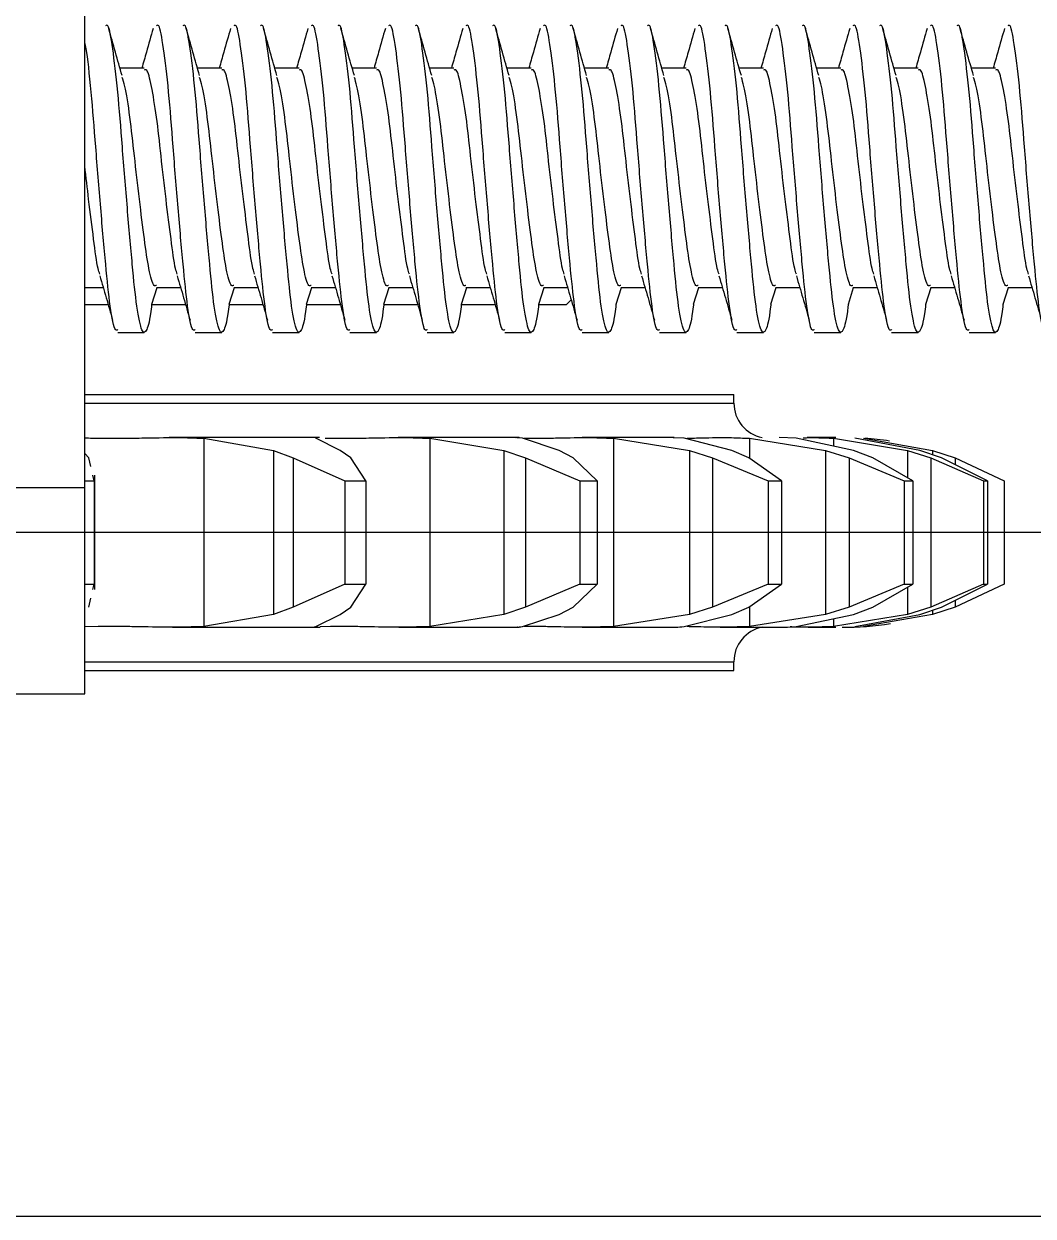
# Model space of a CAD drawing. Header units: millimetres. Extents: x -2889 to 8174, y 2447 to 8478.
# Drawn here: x 1619.598 to 1623.51, y 3396.241 to 3400.862 of the extents above; entities that cross this region are included whole.
import ezdxf

# ---------------------------------------------------------------- set-up
doc = ezdxf.new("R2010")
doc.units = ezdxf.units.MM

msp = doc.modelspace()

# ---------------------------------------------------------------- linework, layer by layer
at = {"color": 7, "linetype": 'Continuous', "lineweight": 25}
for p, q in [((1619.8341, 3399.0655), (1619.8341, 3402.6655)), ((1620.0646, 3400.6905), (1619.9704, 3400.6905)), ((1620.3646, 3400.6905), (1620.2704, 3400.6905)), ((1620.6646, 3400.6905), (1620.5704, 3400.6905)), ((1620.9646, 3400.6905), (1620.8704, 3400.6905)), ((1621.2646, 3400.6905), (1621.1704, 3400.6905)), ((1621.5646, 3400.6905), (1621.4704, 3400.6905)), ((1621.8646, 3400.6905), (1621.7704, 3400.6905)), ((1622.1646, 3400.6905), (1622.0704, 3400.6905)), ((1622.4646, 3400.6905), (1622.3704, 3400.6905)), ((1622.7646, 3400.6905), (1622.6704, 3400.6905)), ((1623.0646, 3400.6905), (1622.9704, 3400.6905)), ((1623.3646, 3400.6905), (1623.2704, 3400.6905)), ((1619.8341, 3399.8405), (1619.9052, 3399.8405)), ((1620.0936, 3399.775), (1620.1142, 3399.8405)), ((1620.1115, 3399.8405), (1620.2052, 3399.8405)), ((1620.3936, 3399.775), (1620.4142, 3399.8405)), ((1620.4115, 3399.8405), (1620.5052, 3399.8405)), ((1620.6936, 3399.775), (1620.7142, 3399.8405)), ((1620.7115, 3399.8405), (1620.8052, 3399.8405)), ((1620.9936, 3399.775), (1621.0142, 3399.8405)), ((1621.0115, 3399.8405), (1621.1052, 3399.8405)), ((1621.2936, 3399.775), (1621.3142, 3399.8405)), ((1621.3115, 3399.8405), (1621.4052, 3399.8405)), ((1621.5936, 3399.775), (1621.6142, 3399.8405)), ((1621.6115, 3399.8405), (1621.7052, 3399.8405)), ((1621.8936, 3399.775), (1621.9142, 3399.8405)), ((1621.9115, 3399.8405), (1622.0052, 3399.8405)), ((1622.1936, 3399.775), (1622.2142, 3399.8405)), ((1622.2115, 3399.8405), (1622.3052, 3399.8405)), ((1622.4936, 3399.775), (1622.5142, 3399.8405)), ((1622.5115, 3399.8405), (1622.6052, 3399.8405)), ((1622.7936, 3399.775), (1622.8142, 3399.8405)), ((1622.8115, 3399.8405), (1622.9052, 3399.8405)), ((1623.0936, 3399.775), (1623.1142, 3399.8405)), ((1623.1115, 3399.8405), (1623.2052, 3399.8405)), ((1623.3936, 3399.775), (1623.4142, 3399.8405)), ((1623.4115, 3399.8405), (1623.5052, 3399.8405)), ((1621.6999, 3399.7735), (1621.7192, 3399.7928)), ((1619.9248, 3399.7735), (1619.8341, 3399.7735)), ((1620.2248, 3399.7735), (1620.0931, 3399.7735)), ((1620.5248, 3399.7735), (1620.3931, 3399.7735)), ((1620.8248, 3399.7735), (1620.6931, 3399.7735)), ((1621.1248, 3399.7735), (1620.9931, 3399.7735)), ((1621.4248, 3399.7735), (1621.2931, 3399.7735)), ((1621.6999, 3399.7735), (1621.5931, 3399.7735)), ((1619.9615, 3399.6655), (1620.0646, 3399.6655)), ((1620.2615, 3399.6655), (1620.3646, 3399.6655)), ((1620.5615, 3399.6655), (1620.6646, 3399.6655)), ((1620.8615, 3399.6655), (1620.9646, 3399.6655)), ((1621.1615, 3399.6655), (1621.2646, 3399.6655)), ((1621.4615, 3399.6655), (1621.5646, 3399.6655)), ((1621.7615, 3399.6655), (1621.8646, 3399.6655)), ((1622.0615, 3399.6655), (1622.1646, 3399.6655)), ((1622.3615, 3399.6655), (1622.4646, 3399.6655)), ((1622.6615, 3399.6655), (1622.7646, 3399.6655)), ((1622.9615, 3399.6655), (1623.0646, 3399.6655)), ((1623.2615, 3399.6655), (1623.3646, 3399.6655)), ((1619.8341, 3399.4259), (1622.3499, 3399.4259)), ((1622.3499, 3399.392), (1622.3499, 3399.4259)), ((1619.8856, 3399.256), (1620.0016, 3399.256)), ((1620.7434, 3399.2585), (1620.1609, 3399.2585)), ((1620.2955, 3399.2558), (1620.2955, 3398.5262)), ((1620.2955, 3399.2558), (1620.5651, 3399.209)), ((1620.7297, 3399.2558), (1620.7288, 3399.2572)), ((1620.8239, 3399.209), (1620.7297, 3399.2558)), ((1620.7868, 3399.256), (1620.8859, 3399.256)), ((1621.5177, 3399.2585), (1621.0489, 3399.2585)), ((1621.1708, 3399.2558), (1621.1708, 3398.5262)), ((1621.1708, 3399.2558), (1621.4577, 3399.209)), ((1621.6722, 3399.209), (1621.5306, 3399.2558)), ((1621.5366, 3399.256), (1621.6157, 3399.256)), ((1622.1183, 3399.2585), (1621.7617, 3399.2585)), ((1621.8829, 3399.2558), (1621.8829, 3398.5262)), ((1621.8829, 3399.2558), (1622.1784, 3399.209)), ((1622.1573, 3399.2558), (1622.1141, 3399.2582)), ((1622.342, 3399.209), (1622.1573, 3399.2558)), ((1622.4102, 3399.2558), (1622.7053, 3399.209)), ((1622.5909, 3399.2558), (1622.5251, 3399.2584)), ((1622.8131, 3399.209), (1622.5909, 3399.2558)), ((1622.7445, 3399.2585), (1622.6346, 3399.2585)), ((1622.7366, 3399.2558), (1623.0224, 3399.209)), ((1623.071, 3399.209), (1622.8181, 3399.2558)), ((1622.8523, 3399.2558), (1623.12, 3399.209)), ((1619.8492, 3399.1805), (1619.8341, 3399.1969)), ((1619.8575, 3399.1463), (1619.8492, 3399.1805)), ((1620.5651, 3399.209), (1620.6416, 3399.1805)), ((1620.5651, 3399.209), (1620.5651, 3398.573)), ((1620.6416, 3399.1805), (1620.8419, 3399.0909)), ((1620.6416, 3399.1805), (1620.6416, 3398.6016)), ((1620.8649, 3399.1805), (1620.8239, 3399.209)), ((1620.9234, 3399.0909), (1620.8649, 3399.1805)), ((1621.4577, 3399.209), (1621.5416, 3399.1805)), ((1621.4577, 3399.209), (1621.4577, 3398.573)), ((1621.5416, 3399.1805), (1621.7527, 3399.0909)), ((1621.5416, 3399.1805), (1621.5416, 3398.6016)), ((1621.7266, 3399.1805), (1621.6722, 3399.209)), ((1621.8203, 3399.0909), (1621.7266, 3399.1805)), ((1622.1784, 3399.209), (1622.2672, 3399.1805)), ((1622.1784, 3399.209), (1622.1784, 3398.573)), ((1622.2672, 3399.1805), (1622.4827, 3399.0909)), ((1622.2672, 3399.1805), (1622.2672, 3398.6016)), ((1622.4083, 3399.1805), (1622.342, 3399.209)), ((1622.5343, 3399.0909), (1622.4083, 3399.1805)), ((1622.7053, 3399.209), (1622.7962, 3399.1805)), ((1622.7053, 3399.209), (1622.7053, 3398.573)), ((1622.7962, 3399.1805), (1623.0097, 3399.0909)), ((1622.7962, 3399.1805), (1622.7962, 3398.6016)), ((1622.8891, 3399.1805), (1622.8131, 3399.209)), ((1623.0436, 3399.0909), (1622.8891, 3399.1805)), ((1623.0224, 3399.209), (1623.1127, 3399.1805)), ((1623.1546, 3399.1805), (1623.071, 3399.209)), ((1623.1127, 3399.1805), (1623.3176, 3399.0909)), ((1623.1127, 3399.1805), (1623.1127, 3398.6016)), ((1623.12, 3399.209), (1623.207, 3399.1805)), ((1623.3329, 3399.0909), (1623.1546, 3399.1805)), ((1623.207, 3399.1805), (1623.397, 3399.0909)), ((1619.8341, 3399.0909), (1619.8708, 3399.0909)), ((1619.8708, 3399.0909), (1619.8656, 3399.1123)), ((1619.8708, 3399.0909), (1619.8708, 3398.6911)), ((1619.8732, 3398.6698), (1619.8732, 3399.1123)), ((1620.8419, 3399.0909), (1620.9234, 3399.0909)), ((1620.8419, 3399.0909), (1620.8419, 3398.6911)), ((1620.9234, 3399.0909), (1620.9234, 3398.6911)), ((1621.7527, 3399.0909), (1621.8203, 3399.0909)), ((1621.7527, 3399.0909), (1621.7527, 3398.6911)), ((1621.8203, 3399.0909), (1621.8203, 3398.6911)), ((1622.4827, 3399.0909), (1622.5343, 3399.0909)), ((1622.4827, 3399.0909), (1622.4827, 3398.6911)), ((1622.5343, 3399.0909), (1622.5343, 3398.6911)), ((1623.0097, 3399.0909), (1623.0436, 3399.0909)), ((1623.0097, 3399.0909), (1623.0097, 3398.6911)), ((1623.0436, 3399.0909), (1623.0436, 3398.6911)), ((1623.3176, 3399.0909), (1623.3329, 3399.0909)), ((1623.3176, 3399.0909), (1623.3176, 3398.6911)), ((1623.3329, 3399.0909), (1623.3329, 3398.6911)), ((1623.397, 3399.0909), (1623.397, 3398.6911)), ((1619.4341, 3399.0655), (1619.8341, 3399.0655)), ((1619.8341, 3398.2655), (1619.8341, 3399.0655)), ((1619.8341, 3398.6911), (1619.8708, 3398.6911)), ((1619.8656, 3398.6698), (1619.8708, 3398.6911)), ((1620.8419, 3398.6911), (1620.6416, 3398.6016)), ((1620.8419, 3398.6911), (1620.9234, 3398.6911)), ((1620.8649, 3398.6016), (1620.9234, 3398.6911)), ((1621.7527, 3398.6911), (1621.5416, 3398.6016)), ((1621.7266, 3398.6016), (1621.8203, 3398.6911)), ((1621.7527, 3398.6911), (1621.8203, 3398.6911)), ((1622.4827, 3398.6911), (1622.2672, 3398.6016)), ((1622.4083, 3398.6016), (1622.5343, 3398.6911)), ((1622.4827, 3398.6911), (1622.5343, 3398.6911)), ((1623.0097, 3398.6911), (1622.7962, 3398.6016)), ((1622.8891, 3398.6016), (1623.0436, 3398.6911)), ((1623.0097, 3398.6911), (1623.0436, 3398.6911)), ((1623.3176, 3398.6911), (1623.1127, 3398.6016)), ((1623.1546, 3398.6016), (1623.3329, 3398.6911)), ((1623.397, 3398.6911), (1623.207, 3398.6016)), ((1623.3176, 3398.6911), (1623.3329, 3398.6911)), ((1619.8492, 3398.6016), (1619.8575, 3398.6357)), ((1620.6416, 3398.6016), (1620.5651, 3398.573)), ((1620.8239, 3398.573), (1620.8649, 3398.6016)), ((1621.5416, 3398.6016), (1621.4577, 3398.573)), ((1621.6722, 3398.573), (1621.7266, 3398.6016)), ((1622.2672, 3398.6016), (1622.1784, 3398.573)), ((1622.342, 3398.573), (1622.4083, 3398.6016)), ((1622.7962, 3398.6016), (1622.7053, 3398.573)), ((1622.8131, 3398.573), (1622.8891, 3398.6016)), ((1623.1127, 3398.6016), (1623.0224, 3398.573)), ((1623.071, 3398.573), (1623.1546, 3398.6016)), ((1623.207, 3398.6016), (1623.12, 3398.573)), ((1620.5651, 3398.573), (1620.2955, 3398.5262)), ((1620.7297, 3398.5262), (1620.8239, 3398.573)), ((1621.4577, 3398.573), (1621.1708, 3398.5262)), ((1621.5306, 3398.5262), (1621.6722, 3398.573)), ((1622.1784, 3398.573), (1621.8829, 3398.5262)), ((1622.1573, 3398.5262), (1622.342, 3398.573)), ((1622.7053, 3398.573), (1622.4102, 3398.5262)), ((1622.5909, 3398.5262), (1622.8131, 3398.573)), ((1623.0224, 3398.573), (1622.7366, 3398.5262)), ((1622.8181, 3398.5262), (1623.071, 3398.573)), ((1623.12, 3398.573), (1622.8523, 3398.5262)), ((1619.8856, 3398.526), (1619.8312, 3398.5245)), ((1620.0016, 3398.526), (1619.8856, 3398.526)), ((1620.1745, 3398.5235), (1620.7469, 3398.5235)), ((1620.7868, 3398.526), (1620.7462, 3398.5245)), ((1620.8859, 3398.526), (1620.7868, 3398.526)), ((1621.0516, 3398.5235), (1621.5177, 3398.5235)), ((1621.6157, 3398.526), (1621.5366, 3398.526)), ((1621.7619, 3398.5235), (1622.1218, 3398.5235)), ((1622.2964, 3398.5235), (1622.5387, 3398.5235)), ((1622.6378, 3398.5235), (1622.7452, 3398.5235)), ((1619.8341, 3398.3561), (1622.3499, 3398.3561)), ((1622.3499, 3398.3561), (1622.3499, 3398.3901)), ((1619.4341, 3398.2655), (1619.8341, 3398.2655)), ((1606.6739, 3396.2412), (1628.6739, 3396.2412))]:
    msp.add_line(p, q, dxfattribs=at)
at = {"color": 8, "linetype": 'Continuous', "lineweight": 25}
for p, q in [((1619.8341, 3399.392), (1622.3499, 3399.392)), ((1622.4102, 3399.2558), (1622.4102, 3399.1808)), ((1622.7366, 3399.2558), (1622.7366, 3399.2251)), ((1623.0224, 3399.209), (1623.0224, 3399.1032)), ((1623.12, 3399.209), (1623.12, 3399.1923)), ((1623.207, 3399.1805), (1623.207, 3399.1542)), ((1623.0224, 3398.6788), (1623.0224, 3398.573)), ((1623.207, 3398.6278), (1623.207, 3398.6016)), ((1622.4102, 3398.6012), (1622.4102, 3398.5262)), ((1623.12, 3398.5897), (1623.12, 3398.573)), ((1622.7366, 3398.5569), (1622.7366, 3398.5262)), ((1619.8341, 3398.3901), (1622.3499, 3398.3901))]:
    msp.add_line(p, q, dxfattribs=at)
msp.add_line((1658.7677, 3398.891), (1608.8239, 3398.891))
at = {"color": 7, "linetype": 'Continuous', "lineweight": 25}
for centre, radius, start, end in [((1622.4858, 3399.392), 0.1359, 180, 258.9968), ((1622.7693, 3397.9885), 1.27, 81.6769, 86.0046), ((1622.7693, 3399.7935), 1.27, 270, 278.4911), ((1622.4858, 3398.3901), 0.1359, 101.0032, 180)]:
    msp.add_arc(centre, radius, start, end, dxfattribs=at)
for points, knots in [([(1620.0936, 3399.7779), (1620.0932, 3399.7737), (1620.0862, 3399.714), (1620.0739, 3399.6666), (1620.0558, 3399.6603), (1620.0353, 3399.754), (1620.0184, 3399.9238), (1619.9989, 3400.1457), (1619.9793, 3400.3856), (1619.9624, 3400.6089), (1619.9419, 3400.7745), (1619.9269, 3400.8627), (1619.9177, 3400.8563), (1619.9146, 3400.8541)], [0, 0, 0, 0, 0.007835, 0.111603, 0.215371, 0.321885, 0.424154, 0.529736, 0.635319, 0.737588, 0.844102, 0.947869, 1, 1, 1, 1]), ([(1619.9788, 3400.6612), (1619.9701, 3400.6914), (1619.9526, 3400.7523), (1619.9356, 3400.8135), (1619.927, 3400.8443)], [0, 0, 0, 0, 0.496763, 1, 1, 1, 1]), ([(1620.0989, 3400.8445), (1620.0902, 3400.8136), (1620.0757, 3400.7622), (1620.0609, 3400.711), (1620.055, 3400.6905)], [0, 0, 0, 0, 0.600237, 1, 1, 1, 1]), ([(1620.2615, 3399.6769), (1620.2585, 3399.6747), (1620.2494, 3399.668), (1620.2322, 3399.7566), (1620.2153, 3399.9231), (1620.1957, 3400.1459), (1620.1762, 3400.3855), (1620.1593, 3400.6089), (1620.1388, 3400.7745), (1620.1238, 3400.8627), (1620.1146, 3400.8563), (1620.1115, 3400.8541)], [0, 0, 0, 0, 0.061748, 0.189116, 0.311408, 0.437663, 0.563918, 0.68621, 0.813578, 0.937663, 1, 1, 1, 1]), ([(1620.3936, 3399.7779), (1620.3932, 3399.7737), (1620.3862, 3399.714), (1620.3739, 3399.6666), (1620.3558, 3399.6603), (1620.3353, 3399.754), (1620.3184, 3399.9238), (1620.2989, 3400.1457), (1620.2793, 3400.3856), (1620.2624, 3400.6089), (1620.2419, 3400.7745), (1620.2269, 3400.8627), (1620.2177, 3400.8563), (1620.2146, 3400.8541)], [0, 0, 0, 0, 0.007835, 0.111603, 0.215371, 0.321885, 0.424154, 0.529736, 0.635319, 0.737588, 0.844102, 0.947869, 1, 1, 1, 1]), ([(1620.2788, 3400.6612), (1620.2701, 3400.6914), (1620.2526, 3400.7523), (1620.2356, 3400.8135), (1620.227, 3400.8443)], [0, 0, 0, 0, 0.4967634, 1, 1, 1, 1]), ([(1620.3989, 3400.8445), (1620.3902, 3400.8136), (1620.3757, 3400.7622), (1620.3609, 3400.711), (1620.355, 3400.6905)], [0, 0, 0, 0, 0.6002372, 1, 1, 1, 1]), ([(1620.5615, 3399.6769), (1620.5585, 3399.6747), (1620.5494, 3399.668), (1620.5322, 3399.7566), (1620.5153, 3399.9231), (1620.4957, 3400.1459), (1620.4762, 3400.3855), (1620.4593, 3400.6089), (1620.4388, 3400.7745), (1620.4238, 3400.8627), (1620.4146, 3400.8563), (1620.4115, 3400.8541)], [0, 0, 0, 0, 0.061748, 0.189116, 0.311408, 0.437663, 0.563918, 0.68621, 0.813578, 0.937663, 1, 1, 1, 1]), ([(1620.6936, 3399.7779), (1620.6932, 3399.7737), (1620.6862, 3399.714), (1620.6739, 3399.6666), (1620.6558, 3399.6603), (1620.6353, 3399.754), (1620.6184, 3399.9238), (1620.5989, 3400.1457), (1620.5793, 3400.3856), (1620.5624, 3400.6089), (1620.5419, 3400.7745), (1620.5269, 3400.8627), (1620.5177, 3400.8563), (1620.5146, 3400.8541)], [0, 0, 0, 0, 0.007835, 0.111603, 0.215371, 0.321885, 0.424154, 0.529736, 0.635319, 0.737588, 0.844102, 0.947869, 1, 1, 1, 1]), ([(1620.5788, 3400.6612), (1620.5701, 3400.6914), (1620.5526, 3400.7523), (1620.5356, 3400.8135), (1620.527, 3400.8443)], [0, 0, 0, 0, 0.496763, 1, 1, 1, 1]), ([(1620.6989, 3400.8445), (1620.6902, 3400.8136), (1620.6757, 3400.7622), (1620.6609, 3400.711), (1620.655, 3400.6905)], [0, 0, 0, 0, 0.600237, 1, 1, 1, 1]), ([(1620.8615, 3399.6769), (1620.8585, 3399.6747), (1620.8494, 3399.668), (1620.8322, 3399.7566), (1620.8153, 3399.9231), (1620.7957, 3400.1459), (1620.7762, 3400.3855), (1620.7593, 3400.6089), (1620.7388, 3400.7745), (1620.7238, 3400.8627), (1620.7146, 3400.8563), (1620.7115, 3400.8541)], [0, 0, 0, 0, 0.061748, 0.189116, 0.311408, 0.437663, 0.563918, 0.68621, 0.813578, 0.937663, 1, 1, 1, 1]), ([(1620.9936, 3399.7779), (1620.9932, 3399.7737), (1620.9862, 3399.714), (1620.9739, 3399.6666), (1620.9558, 3399.6603), (1620.9353, 3399.754), (1620.9184, 3399.9238), (1620.8989, 3400.1457), (1620.8793, 3400.3856), (1620.8624, 3400.6089), (1620.8419, 3400.7745), (1620.8269, 3400.8627), (1620.8177, 3400.8563), (1620.8146, 3400.8541)], [0, 0, 0, 0, 0.007835, 0.111603, 0.215371, 0.321885, 0.424154, 0.529736, 0.635319, 0.737588, 0.844102, 0.947869, 1, 1, 1, 1]), ([(1620.8788, 3400.6612), (1620.8701, 3400.6914), (1620.8526, 3400.7523), (1620.8356, 3400.8135), (1620.827, 3400.8443)], [0, 0, 0, 0, 0.496763, 1, 1, 1, 1]), ([(1620.9989, 3400.8445), (1620.9902, 3400.8136), (1620.9757, 3400.7622), (1620.9609, 3400.711), (1620.955, 3400.6905)], [0, 0, 0, 0, 0.600237, 1, 1, 1, 1]), ([(1621.1615, 3399.6769), (1621.1585, 3399.6747), (1621.1494, 3399.668), (1621.1322, 3399.7566), (1621.1153, 3399.9231), (1621.0957, 3400.1459), (1621.0762, 3400.3855), (1621.0593, 3400.6089), (1621.0388, 3400.7745), (1621.0238, 3400.8627), (1621.0146, 3400.8563), (1621.0115, 3400.8541)], [0, 0, 0, 0, 0.061748, 0.189116, 0.311408, 0.437663, 0.563918, 0.68621, 0.813578, 0.937663, 1, 1, 1, 1]), ([(1621.2936, 3399.7779), (1621.2932, 3399.7737), (1621.2862, 3399.714), (1621.2739, 3399.6666), (1621.2558, 3399.6603), (1621.2353, 3399.754), (1621.2184, 3399.9238), (1621.1989, 3400.1457), (1621.1793, 3400.3856), (1621.1624, 3400.6089), (1621.1419, 3400.7745), (1621.1269, 3400.8627), (1621.1177, 3400.8563), (1621.1146, 3400.8541)], [0, 0, 0, 0, 0.007835, 0.111603, 0.215371, 0.321885, 0.424154, 0.529736, 0.635319, 0.737588, 0.844102, 0.947869, 1, 1, 1, 1]), ([(1621.1788, 3400.6612), (1621.1701, 3400.6914), (1621.1526, 3400.7523), (1621.1356, 3400.8135), (1621.127, 3400.8443)], [0, 0, 0, 0, 0.496763, 1, 1, 1, 1]), ([(1621.2989, 3400.8445), (1621.2902, 3400.8136), (1621.2757, 3400.7622), (1621.2609, 3400.711), (1621.255, 3400.6905)], [0, 0, 0, 0, 0.6002372, 1, 1, 1, 1]), ([(1621.4615, 3399.6769), (1621.4585, 3399.6747), (1621.4494, 3399.668), (1621.4322, 3399.7566), (1621.4153, 3399.9231), (1621.3957, 3400.1459), (1621.3762, 3400.3855), (1621.3593, 3400.6089), (1621.3388, 3400.7745), (1621.3238, 3400.8627), (1621.3146, 3400.8563), (1621.3115, 3400.8541)], [0, 0, 0, 0, 0.061748, 0.189116, 0.311408, 0.437663, 0.563918, 0.68621, 0.813578, 0.937663, 1, 1, 1, 1]), ([(1621.5936, 3399.7779), (1621.5932, 3399.7737), (1621.5862, 3399.714), (1621.5739, 3399.6666), (1621.5558, 3399.6603), (1621.5353, 3399.754), (1621.5184, 3399.9238), (1621.4989, 3400.1457), (1621.4793, 3400.3856), (1621.4624, 3400.6089), (1621.4419, 3400.7745), (1621.4269, 3400.8627), (1621.4177, 3400.8563), (1621.4146, 3400.8541)], [0, 0, 0, 0, 0.007835, 0.111603, 0.215371, 0.321885, 0.424154, 0.529736, 0.635319, 0.737588, 0.844102, 0.947869, 1, 1, 1, 1]), ([(1621.4788, 3400.6612), (1621.4701, 3400.6914), (1621.4526, 3400.7523), (1621.4356, 3400.8135), (1621.427, 3400.8443)], [0, 0, 0, 0, 0.496763, 1, 1, 1, 1]), ([(1621.5989, 3400.8445), (1621.5902, 3400.8136), (1621.5757, 3400.7622), (1621.5609, 3400.711), (1621.555, 3400.6905)], [0, 0, 0, 0, 0.6002372, 1, 1, 1, 1]), ([(1621.7615, 3399.6769), (1621.7585, 3399.6747), (1621.7494, 3399.668), (1621.7322, 3399.7566), (1621.7153, 3399.9231), (1621.6957, 3400.1459), (1621.6762, 3400.3855), (1621.6593, 3400.6089), (1621.6388, 3400.7745), (1621.6238, 3400.8627), (1621.6146, 3400.8563), (1621.6115, 3400.8541)], [0, 0, 0, 0, 0.061748, 0.189116, 0.311408, 0.437663, 0.563918, 0.68621, 0.813578, 0.937663, 1, 1, 1, 1]), ([(1621.8936, 3399.7779), (1621.8932, 3399.7737), (1621.8862, 3399.714), (1621.8739, 3399.6666), (1621.8558, 3399.6603), (1621.8353, 3399.754), (1621.8184, 3399.9238), (1621.7989, 3400.1457), (1621.7793, 3400.3856), (1621.7624, 3400.6089), (1621.7419, 3400.7745), (1621.7269, 3400.8627), (1621.7177, 3400.8563), (1621.7146, 3400.8541)], [0, 0, 0, 0, 0.007835, 0.111603, 0.215371, 0.321885, 0.424154, 0.529736, 0.635319, 0.737588, 0.844102, 0.947869, 1, 1, 1, 1]), ([(1621.7788, 3400.6612), (1621.7701, 3400.6914), (1621.7526, 3400.7523), (1621.7356, 3400.8135), (1621.727, 3400.8443)], [0, 0, 0, 0, 0.4967634, 1, 1, 1, 1]), ([(1621.8989, 3400.8445), (1621.8902, 3400.8136), (1621.8757, 3400.7622), (1621.8609, 3400.711), (1621.855, 3400.6905)], [0, 0, 0, 0, 0.600237, 1, 1, 1, 1]), ([(1622.0615, 3399.6769), (1622.0585, 3399.6747), (1622.0494, 3399.668), (1622.0322, 3399.7566), (1622.0153, 3399.9231), (1621.9957, 3400.1459), (1621.9762, 3400.3855), (1621.9593, 3400.6089), (1621.9388, 3400.7745), (1621.9238, 3400.8627), (1621.9146, 3400.8563), (1621.9115, 3400.8541)], [0, 0, 0, 0, 0.061748, 0.189116, 0.311408, 0.437663, 0.563918, 0.68621, 0.813578, 0.937663, 1, 1, 1, 1]), ([(1622.1936, 3399.7779), (1622.1932, 3399.7737), (1622.1862, 3399.714), (1622.1739, 3399.6666), (1622.1558, 3399.6603), (1622.1353, 3399.754), (1622.1184, 3399.9238), (1622.0989, 3400.1457), (1622.0793, 3400.3856), (1622.0624, 3400.6089), (1622.0419, 3400.7745), (1622.0269, 3400.8627), (1622.0177, 3400.8563), (1622.0146, 3400.8541)], [0, 0, 0, 0, 0.007835, 0.111603, 0.215371, 0.321885, 0.424154, 0.529736, 0.635319, 0.737588, 0.844102, 0.947869, 1, 1, 1, 1]), ([(1622.0788, 3400.6612), (1622.0701, 3400.6914), (1622.0526, 3400.7523), (1622.0356, 3400.8135), (1622.027, 3400.8443)], [0, 0, 0, 0, 0.496763, 1, 1, 1, 1]), ([(1622.1989, 3400.8445), (1622.1902, 3400.8136), (1622.1757, 3400.7622), (1622.1609, 3400.711), (1622.155, 3400.6905)], [0, 0, 0, 0, 0.600237, 1, 1, 1, 1]), ([(1622.3615, 3399.6769), (1622.3585, 3399.6747), (1622.3494, 3399.668), (1622.3322, 3399.7566), (1622.3153, 3399.9231), (1622.2957, 3400.1459), (1622.2762, 3400.3855), (1622.2593, 3400.6089), (1622.2388, 3400.7745), (1622.2238, 3400.8627), (1622.2146, 3400.8563), (1622.2115, 3400.8541)], [0, 0, 0, 0, 0.061748, 0.189116, 0.311408, 0.437663, 0.563918, 0.68621, 0.813578, 0.937663, 1, 1, 1, 1]), ([(1622.4936, 3399.7779), (1622.4932, 3399.7737), (1622.4862, 3399.714), (1622.4739, 3399.6666), (1622.4558, 3399.6603), (1622.4353, 3399.754), (1622.4184, 3399.9238), (1622.3989, 3400.1457), (1622.3793, 3400.3856), (1622.3624, 3400.6089), (1622.3419, 3400.7745), (1622.3269, 3400.8627), (1622.3177, 3400.8563), (1622.3146, 3400.8541)], [0, 0, 0, 0, 0.007835, 0.111603, 0.215371, 0.321885, 0.424154, 0.529736, 0.635319, 0.737588, 0.844102, 0.947869, 1, 1, 1, 1]), ([(1622.3788, 3400.6612), (1622.3701, 3400.6914), (1622.3526, 3400.7523), (1622.3356, 3400.8135), (1622.327, 3400.8443)], [0, 0, 0, 0, 0.496763, 1, 1, 1, 1]), ([(1622.4989, 3400.8445), (1622.4902, 3400.8136), (1622.4757, 3400.7622), (1622.4609, 3400.711), (1622.455, 3400.6905)], [0, 0, 0, 0, 0.600237, 1, 1, 1, 1]), ([(1622.6615, 3399.6769), (1622.6585, 3399.6747), (1622.6494, 3399.668), (1622.6322, 3399.7566), (1622.6153, 3399.9231), (1622.5957, 3400.1459), (1622.5762, 3400.3855), (1622.5593, 3400.6089), (1622.5388, 3400.7745), (1622.5238, 3400.8627), (1622.5146, 3400.8563), (1622.5115, 3400.8541)], [0, 0, 0, 0, 0.061748, 0.189116, 0.311408, 0.437663, 0.563918, 0.68621, 0.813578, 0.937663, 1, 1, 1, 1]), ([(1622.7936, 3399.7779), (1622.7932, 3399.7737), (1622.7862, 3399.714), (1622.7739, 3399.6666), (1622.7558, 3399.6603), (1622.7353, 3399.754), (1622.7184, 3399.9238), (1622.6989, 3400.1457), (1622.6793, 3400.3856), (1622.6624, 3400.6089), (1622.6419, 3400.7745), (1622.6269, 3400.8627), (1622.6177, 3400.8563), (1622.6146, 3400.8541)], [0, 0, 0, 0, 0.007835, 0.111603, 0.215371, 0.321885, 0.424154, 0.529736, 0.635319, 0.737588, 0.844102, 0.947869, 1, 1, 1, 1]), ([(1622.6788, 3400.6612), (1622.6701, 3400.6914), (1622.6526, 3400.7523), (1622.6356, 3400.8135), (1622.627, 3400.8443)], [0, 0, 0, 0, 0.4967634, 1, 1, 1, 1]), ([(1622.7989, 3400.8445), (1622.7902, 3400.8136), (1622.7757, 3400.7622), (1622.7609, 3400.711), (1622.755, 3400.6905)], [0, 0, 0, 0, 0.600237, 1, 1, 1, 1]), ([(1622.9615, 3399.6769), (1622.9585, 3399.6747), (1622.9494, 3399.668), (1622.9322, 3399.7566), (1622.9153, 3399.9231), (1622.8957, 3400.1459), (1622.8762, 3400.3855), (1622.8593, 3400.6089), (1622.8388, 3400.7745), (1622.8238, 3400.8627), (1622.8146, 3400.8563), (1622.8115, 3400.8541)], [0, 0, 0, 0, 0.061748, 0.189116, 0.311408, 0.437663, 0.563918, 0.68621, 0.813578, 0.937663, 1, 1, 1, 1]), ([(1623.0936, 3399.7779), (1623.0932, 3399.7737), (1623.0862, 3399.714), (1623.0739, 3399.6666), (1623.0558, 3399.6603), (1623.0353, 3399.754), (1623.0184, 3399.9238), (1622.9989, 3400.1457), (1622.9793, 3400.3856), (1622.9624, 3400.6089), (1622.9419, 3400.7745), (1622.9269, 3400.8627), (1622.9177, 3400.8563), (1622.9146, 3400.8541)], [0, 0, 0, 0, 0.007835, 0.111603, 0.215371, 0.321885, 0.424154, 0.529736, 0.635319, 0.737588, 0.844102, 0.947869, 1, 1, 1, 1]), ([(1622.9788, 3400.6612), (1622.9701, 3400.6914), (1622.9526, 3400.7523), (1622.9356, 3400.8135), (1622.927, 3400.8443)], [0, 0, 0, 0, 0.496763, 1, 1, 1, 1]), ([(1623.0989, 3400.8445), (1623.0902, 3400.8136), (1623.0757, 3400.7622), (1623.0609, 3400.711), (1623.055, 3400.6905)], [0, 0, 0, 0, 0.600237, 1, 1, 1, 1]), ([(1623.2615, 3399.6769), (1623.2585, 3399.6747), (1623.2494, 3399.668), (1623.2322, 3399.7566), (1623.2153, 3399.9231), (1623.1957, 3400.1459), (1623.1762, 3400.3855), (1623.1593, 3400.6089), (1623.1388, 3400.7745), (1623.1238, 3400.8627), (1623.1146, 3400.8563), (1623.1115, 3400.8541)], [0, 0, 0, 0, 0.061748, 0.189116, 0.311408, 0.437663, 0.563918, 0.68621, 0.813578, 0.937663, 1, 1, 1, 1]), ([(1623.3936, 3399.7779), (1623.3932, 3399.7737), (1623.3862, 3399.714), (1623.3739, 3399.6666), (1623.3558, 3399.6603), (1623.3353, 3399.754), (1623.3184, 3399.9238), (1623.2989, 3400.1457), (1623.2793, 3400.3856), (1623.2624, 3400.6089), (1623.2419, 3400.7745), (1623.2269, 3400.8627), (1623.2177, 3400.8563), (1623.2146, 3400.8541)], [0, 0, 0, 0, 0.007835, 0.111603, 0.215371, 0.321885, 0.424154, 0.529736, 0.635319, 0.737588, 0.844102, 0.947869, 1, 1, 1, 1]), ([(1623.2788, 3400.6612), (1623.2701, 3400.6914), (1623.2526, 3400.7523), (1623.2356, 3400.8135), (1623.227, 3400.8443)], [0, 0, 0, 0, 0.496763, 1, 1, 1, 1]), ([(1623.3989, 3400.8445), (1623.3902, 3400.8136), (1623.3757, 3400.7622), (1623.3609, 3400.711), (1623.355, 3400.6905)], [0, 0, 0, 0, 0.6002372, 1, 1, 1, 1]), ([(1623.5615, 3399.6769), (1623.5585, 3399.6747), (1623.5494, 3399.668), (1623.5322, 3399.7566), (1623.5153, 3399.9231), (1623.4957, 3400.1459), (1623.4762, 3400.3855), (1623.4593, 3400.6089), (1623.4388, 3400.7745), (1623.4238, 3400.8627), (1623.4146, 3400.8563), (1623.4115, 3400.8541)], [0, 0, 0, 0, 0.061748, 0.189116, 0.311408, 0.437663, 0.563918, 0.68621, 0.813578, 0.937663, 1, 1, 1, 1]), ([(1619.9615, 3399.6769), (1619.9585, 3399.6747), (1619.9494, 3399.668), (1619.9322, 3399.7565), (1619.9153, 3399.9232), (1619.8957, 3400.1456), (1619.8762, 3400.3868), (1619.8593, 3400.6042), (1619.8436, 3400.7471), (1619.8357, 3400.7822), (1619.8341, 3400.7895)], [0, 0, 0, 0, 0.072882, 0.223217, 0.367561, 0.516582, 0.665602, 0.809946, 0.960281, 1, 1, 1, 1]), ([(1620.1923, 3399.8918), (1620.19, 3399.8983), (1620.1814, 3399.9233), (1620.1685, 3400.0262), (1620.1488, 3400.1799), (1620.1293, 3400.3507), (1620.1124, 3400.5087), (1620.0919, 3400.626), (1620.0769, 3400.6885), (1620.0677, 3400.684), (1620.0646, 3400.6824)], [0, 0, 0, 0, 0.0495, 0.192812, 0.340828, 0.488844, 0.632157, 0.781495, 0.926935, 1, 1, 1, 1]), ([(1620.4923, 3399.8918), (1620.49, 3399.8983), (1620.4814, 3399.9233), (1620.4685, 3400.0262), (1620.4488, 3400.1799), (1620.4293, 3400.3507), (1620.4124, 3400.5087), (1620.3919, 3400.626), (1620.3769, 3400.6885), (1620.3677, 3400.684), (1620.3646, 3400.6824)], [0, 0, 0, 0, 0.0495, 0.192812, 0.340828, 0.488844, 0.632157, 0.781495, 0.926935, 1, 1, 1, 1]), ([(1620.7923, 3399.8918), (1620.79, 3399.8983), (1620.7814, 3399.9233), (1620.7685, 3400.0262), (1620.7488, 3400.1799), (1620.7293, 3400.3507), (1620.7124, 3400.5087), (1620.6919, 3400.626), (1620.6769, 3400.6885), (1620.6677, 3400.684), (1620.6646, 3400.6824)], [0, 0, 0, 0, 0.0495, 0.192812, 0.340828, 0.488844, 0.632157, 0.781495, 0.926935, 1, 1, 1, 1]), ([(1621.0923, 3399.8918), (1621.09, 3399.8983), (1621.0814, 3399.9233), (1621.0685, 3400.0262), (1621.0488, 3400.1799), (1621.0293, 3400.3507), (1621.0124, 3400.5087), (1620.9919, 3400.626), (1620.9769, 3400.6885), (1620.9677, 3400.684), (1620.9646, 3400.6824)], [0, 0, 0, 0, 0.0495, 0.192812, 0.340828, 0.488844, 0.632157, 0.781495, 0.926935, 1, 1, 1, 1]), ([(1621.3923, 3399.8918), (1621.39, 3399.8983), (1621.3814, 3399.9233), (1621.3685, 3400.0262), (1621.3488, 3400.1799), (1621.3293, 3400.3507), (1621.3124, 3400.5087), (1621.2919, 3400.626), (1621.2769, 3400.6885), (1621.2677, 3400.684), (1621.2646, 3400.6824)], [0, 0, 0, 0, 0.0495, 0.192812, 0.340828, 0.488844, 0.632157, 0.781495, 0.926935, 1, 1, 1, 1]), ([(1621.6923, 3399.8918), (1621.69, 3399.8983), (1621.6814, 3399.9233), (1621.6685, 3400.0262), (1621.6488, 3400.1799), (1621.6293, 3400.3507), (1621.6124, 3400.5087), (1621.5919, 3400.626), (1621.5769, 3400.6885), (1621.5677, 3400.684), (1621.5646, 3400.6824)], [0, 0, 0, 0, 0.0495, 0.192812, 0.340828, 0.488844, 0.632157, 0.781495, 0.926935, 1, 1, 1, 1]), ([(1621.9923, 3399.8918), (1621.99, 3399.8983), (1621.9814, 3399.9233), (1621.9685, 3400.0262), (1621.9488, 3400.1799), (1621.9293, 3400.3507), (1621.9124, 3400.5087), (1621.8919, 3400.626), (1621.8769, 3400.6885), (1621.8677, 3400.684), (1621.8646, 3400.6824)], [0, 0, 0, 0, 0.0495, 0.192812, 0.340828, 0.488844, 0.632157, 0.781495, 0.926935, 1, 1, 1, 1]), ([(1622.2923, 3399.8918), (1622.29, 3399.8983), (1622.2814, 3399.9233), (1622.2685, 3400.0262), (1622.2488, 3400.1799), (1622.2293, 3400.3507), (1622.2124, 3400.5087), (1622.1919, 3400.626), (1622.1769, 3400.6885), (1622.1677, 3400.684), (1622.1646, 3400.6824)], [0, 0, 0, 0, 0.0495, 0.192812, 0.340828, 0.488844, 0.632157, 0.781495, 0.926935, 1, 1, 1, 1]), ([(1622.5923, 3399.8918), (1622.59, 3399.8983), (1622.5814, 3399.9233), (1622.5685, 3400.0262), (1622.5488, 3400.1799), (1622.5293, 3400.3507), (1622.5124, 3400.5087), (1622.4919, 3400.626), (1622.4769, 3400.6885), (1622.4677, 3400.684), (1622.4646, 3400.6824)], [0, 0, 0, 0, 0.0495, 0.192812, 0.340828, 0.488844, 0.632157, 0.781495, 0.926935, 1, 1, 1, 1]), ([(1622.8923, 3399.8918), (1622.89, 3399.8983), (1622.8814, 3399.9233), (1622.8685, 3400.0262), (1622.8488, 3400.1799), (1622.8293, 3400.3507), (1622.8124, 3400.5087), (1622.7919, 3400.626), (1622.7769, 3400.6885), (1622.7677, 3400.684), (1622.7646, 3400.6824)], [0, 0, 0, 0, 0.0495, 0.192812, 0.340828, 0.488844, 0.632157, 0.781495, 0.926935, 1, 1, 1, 1]), ([(1623.1923, 3399.8918), (1623.19, 3399.8983), (1623.1814, 3399.9233), (1623.1685, 3400.0262), (1623.1488, 3400.1799), (1623.1293, 3400.3507), (1623.1124, 3400.5087), (1623.0919, 3400.626), (1623.0769, 3400.6885), (1623.0677, 3400.684), (1623.0646, 3400.6824)], [0, 0, 0, 0, 0.0494996, 0.1928124, 0.3408281, 0.4888438, 0.6321566, 0.7814951, 0.9269347, 1, 1, 1, 1]), ([(1623.4923, 3399.8918), (1623.49, 3399.8983), (1623.4814, 3399.9233), (1623.4685, 3400.0262), (1623.4488, 3400.1799), (1623.4293, 3400.3507), (1623.4124, 3400.5087), (1623.3919, 3400.626), (1623.3769, 3400.6885), (1623.3677, 3400.684), (1623.3646, 3400.6824)], [0, 0, 0, 0, 0.0495, 0.192812, 0.340828, 0.488844, 0.632157, 0.781495, 0.926935, 1, 1, 1, 1]), ([(1620.1115, 3399.8485), (1620.1085, 3399.847), (1620.0994, 3399.8423), (1620.0822, 3399.905), (1620.0653, 3400.023), (1620.0457, 3400.1806), (1620.0262, 3400.3511), (1620.0093, 3400.5065), (1619.9917, 3400.616), (1619.9822, 3400.6446), (1619.9789, 3400.6546)], [0, 0, 0, 0, 0.069943, 0.214266, 0.352765, 0.495809, 0.638854, 0.777353, 0.921675, 1, 1, 1, 1]), ([(1620.4115, 3399.8485), (1620.4085, 3399.847), (1620.3994, 3399.8423), (1620.3822, 3399.905), (1620.3653, 3400.023), (1620.3457, 3400.1806), (1620.3262, 3400.3511), (1620.3093, 3400.5065), (1620.2917, 3400.616), (1620.2822, 3400.6446), (1620.2789, 3400.6546)], [0, 0, 0, 0, 0.069943, 0.214266, 0.352765, 0.495809, 0.638854, 0.777353, 0.921675, 1, 1, 1, 1]), ([(1620.7115, 3399.8485), (1620.7085, 3399.847), (1620.6994, 3399.8423), (1620.6822, 3399.905), (1620.6653, 3400.023), (1620.6457, 3400.1806), (1620.6262, 3400.3511), (1620.6093, 3400.5065), (1620.5917, 3400.616), (1620.5822, 3400.6446), (1620.5789, 3400.6546)], [0, 0, 0, 0, 0.069943, 0.214266, 0.352765, 0.495809, 0.638854, 0.777353, 0.921675, 1, 1, 1, 1]), ([(1621.0115, 3399.8485), (1621.0085, 3399.847), (1620.9994, 3399.8423), (1620.9822, 3399.905), (1620.9653, 3400.023), (1620.9457, 3400.1806), (1620.9262, 3400.3511), (1620.9093, 3400.5065), (1620.8917, 3400.616), (1620.8822, 3400.6446), (1620.8789, 3400.6546)], [0, 0, 0, 0, 0.069943, 0.214266, 0.352765, 0.495809, 0.638854, 0.777353, 0.921675, 1, 1, 1, 1]), ([(1621.3115, 3399.8485), (1621.3085, 3399.847), (1621.2994, 3399.8423), (1621.2822, 3399.905), (1621.2653, 3400.023), (1621.2457, 3400.1806), (1621.2262, 3400.3511), (1621.2093, 3400.5065), (1621.1917, 3400.616), (1621.1822, 3400.6446), (1621.1789, 3400.6546)], [0, 0, 0, 0, 0.069943, 0.214266, 0.352765, 0.495809, 0.638854, 0.777353, 0.921675, 1, 1, 1, 1]), ([(1621.6115, 3399.8485), (1621.6085, 3399.847), (1621.5994, 3399.8423), (1621.5822, 3399.905), (1621.5653, 3400.023), (1621.5457, 3400.1806), (1621.5262, 3400.3511), (1621.5093, 3400.5065), (1621.4917, 3400.616), (1621.4822, 3400.6446), (1621.4789, 3400.6546)], [0, 0, 0, 0, 0.0699433, 0.2142659, 0.3527652, 0.4958094, 0.6388536, 0.7773528, 0.9216754, 1, 1, 1, 1]), ([(1621.9115, 3399.8485), (1621.9085, 3399.847), (1621.8994, 3399.8423), (1621.8822, 3399.905), (1621.8653, 3400.023), (1621.8457, 3400.1806), (1621.8262, 3400.3511), (1621.8093, 3400.5065), (1621.7917, 3400.616), (1621.7822, 3400.6446), (1621.7789, 3400.6546)], [0, 0, 0, 0, 0.069943, 0.214266, 0.352765, 0.495809, 0.638854, 0.777353, 0.921675, 1, 1, 1, 1]), ([(1622.2115, 3399.8485), (1622.2085, 3399.847), (1622.1994, 3399.8423), (1622.1822, 3399.905), (1622.1653, 3400.023), (1622.1457, 3400.1806), (1622.1262, 3400.3511), (1622.1093, 3400.5065), (1622.0917, 3400.616), (1622.0822, 3400.6446), (1622.0789, 3400.6546)], [0, 0, 0, 0, 0.0699433, 0.2142659, 0.3527652, 0.4958094, 0.6388536, 0.7773528, 0.9216754, 1, 1, 1, 1]), ([(1622.5115, 3399.8485), (1622.5085, 3399.847), (1622.4994, 3399.8423), (1622.4822, 3399.905), (1622.4653, 3400.023), (1622.4457, 3400.1806), (1622.4262, 3400.3511), (1622.4093, 3400.5065), (1622.3917, 3400.616), (1622.3822, 3400.6446), (1622.3789, 3400.6546)], [0, 0, 0, 0, 0.069943, 0.214266, 0.352765, 0.495809, 0.638854, 0.777353, 0.921675, 1, 1, 1, 1]), ([(1622.8115, 3399.8485), (1622.8085, 3399.847), (1622.7994, 3399.8423), (1622.7822, 3399.905), (1622.7653, 3400.023), (1622.7457, 3400.1806), (1622.7262, 3400.3511), (1622.7093, 3400.5065), (1622.6917, 3400.616), (1622.6822, 3400.6446), (1622.6789, 3400.6546)], [0, 0, 0, 0, 0.069943, 0.214266, 0.352765, 0.495809, 0.638854, 0.777353, 0.921675, 1, 1, 1, 1]), ([(1623.1115, 3399.8485), (1623.1085, 3399.847), (1623.0994, 3399.8423), (1623.0822, 3399.905), (1623.0653, 3400.023), (1623.0457, 3400.1806), (1623.0262, 3400.3511), (1623.0093, 3400.5065), (1622.9917, 3400.616), (1622.9822, 3400.6446), (1622.9789, 3400.6546)], [0, 0, 0, 0, 0.069943, 0.214266, 0.352765, 0.495809, 0.638854, 0.777353, 0.921675, 1, 1, 1, 1]), ([(1623.4115, 3399.8485), (1623.4085, 3399.847), (1623.3994, 3399.8423), (1623.3822, 3399.905), (1623.3653, 3400.023), (1623.3457, 3400.1806), (1623.3262, 3400.3511), (1623.3093, 3400.5065), (1623.2917, 3400.616), (1623.2822, 3400.6446), (1623.2789, 3400.6546)], [0, 0, 0, 0, 0.069943, 0.214266, 0.352765, 0.495809, 0.638854, 0.777353, 0.921675, 1, 1, 1, 1]), ([(1619.8923, 3399.8918), (1619.89, 3399.8983), (1619.8814, 3399.9233), (1619.8685, 3400.0261), (1619.8503, 3400.1679), (1619.839, 3400.2675), (1619.8341, 3400.3107)], [0, 0, 0, 0, 0.109067, 0.42484, 0.750976, 1, 1, 1, 1]), ([(1619.8921, 3399.8852), (1619.9004, 3399.857), (1619.9171, 3399.8005), (1619.9337, 3399.7426), (1619.942, 3399.7136)], [0, 0, 0, 0, 0.498811, 1, 1, 1, 1]), ([(1620.1921, 3399.8852), (1620.2004, 3399.857), (1620.2171, 3399.8005), (1620.2337, 3399.7426), (1620.242, 3399.7136)], [0, 0, 0, 0, 0.498811, 1, 1, 1, 1]), ([(1620.4921, 3399.8852), (1620.5004, 3399.857), (1620.5171, 3399.8005), (1620.5337, 3399.7426), (1620.542, 3399.7136)], [0, 0, 0, 0, 0.4988111, 1, 1, 1, 1]), ([(1620.7921, 3399.8852), (1620.8004, 3399.857), (1620.8171, 3399.8005), (1620.8337, 3399.7426), (1620.842, 3399.7136)], [0, 0, 0, 0, 0.4988111, 1, 1, 1, 1]), ([(1621.0921, 3399.8852), (1621.1004, 3399.857), (1621.1171, 3399.8005), (1621.1337, 3399.7426), (1621.142, 3399.7136)], [0, 0, 0, 0, 0.4988111, 1, 1, 1, 1]), ([(1621.3921, 3399.8852), (1621.4004, 3399.857), (1621.4171, 3399.8005), (1621.4337, 3399.7426), (1621.442, 3399.7136)], [0, 0, 0, 0, 0.498811, 1, 1, 1, 1]), ([(1621.6921, 3399.8852), (1621.7004, 3399.857), (1621.7171, 3399.8005), (1621.7337, 3399.7426), (1621.742, 3399.7136)], [0, 0, 0, 0, 0.498811, 1, 1, 1, 1]), ([(1621.9921, 3399.8852), (1622.0004, 3399.857), (1622.0171, 3399.8005), (1622.0337, 3399.7426), (1622.042, 3399.7136)], [0, 0, 0, 0, 0.498811, 1, 1, 1, 1]), ([(1622.2921, 3399.8852), (1622.3004, 3399.857), (1622.3171, 3399.8005), (1622.3337, 3399.7426), (1622.342, 3399.7136)], [0, 0, 0, 0, 0.498811, 1, 1, 1, 1]), ([(1622.5921, 3399.8852), (1622.6004, 3399.857), (1622.6171, 3399.8005), (1622.6337, 3399.7426), (1622.642, 3399.7136)], [0, 0, 0, 0, 0.498811, 1, 1, 1, 1]), ([(1622.8921, 3399.8852), (1622.9004, 3399.857), (1622.9171, 3399.8005), (1622.9337, 3399.7426), (1622.942, 3399.7136)], [0, 0, 0, 0, 0.498811, 1, 1, 1, 1]), ([(1623.1921, 3399.8852), (1623.2004, 3399.857), (1623.2171, 3399.8005), (1623.2337, 3399.7426), (1623.242, 3399.7136)], [0, 0, 0, 0, 0.498811, 1, 1, 1, 1]), ([(1623.4921, 3399.8852), (1623.5004, 3399.857), (1623.5171, 3399.8005), (1623.5337, 3399.7426), (1623.542, 3399.7136)], [0, 0, 0, 0, 0.498811, 1, 1, 1, 1]), ([(1619.8341, 3399.2574), (1619.843, 3399.2571), (1619.8564, 3399.2566), (1619.8781, 3399.2562), (1619.8856, 3399.256)], [0, 0, 0, 0, 0.658458, 1, 1, 1, 1]), ([(1620.0016, 3399.256), (1620.0301, 3399.2565), (1620.1003, 3399.2577), (1620.2038, 3399.2596), (1620.2716, 3399.2568), (1620.2955, 3399.2558)], [0, 0, 0, 0, 0.306858, 0.75587, 1, 1, 1, 1]), ([(1620.7659, 3399.2567), (1620.7672, 3399.2566), (1620.7717, 3399.2564), (1620.7806, 3399.2562), (1620.7868, 3399.256)], [0, 0, 0, 0, 0.294106, 1, 1, 1, 1]), ([(1620.8859, 3399.256), (1620.9119, 3399.2565), (1620.976, 3399.2577), (1621.0768, 3399.2596), (1621.1463, 3399.2568), (1621.1708, 3399.2558)], [0, 0, 0, 0, 0.306858, 0.755871, 1, 1, 1, 1]), ([(1621.5306, 3399.2558), (1621.515, 3399.2574), (1621.4991, 3399.2591), (1621.5059, 3399.2584), (1621.506, 3399.2584)], [0, 0, 0, 0, 0.979522, 1, 1, 1, 1]), ([(1621.6157, 3399.256), (1621.6385, 3399.2565), (1621.6944, 3399.2577), (1621.7895, 3399.2596), (1621.8586, 3399.2568), (1621.8829, 3399.2558)], [0, 0, 0, 0, 0.3068562, 0.7558689, 1, 1, 1, 1]), ([(1622.1688, 3399.256), (1622.1876, 3399.2565), (1622.2337, 3399.2577), (1622.3201, 3399.2596), (1622.3867, 3399.2568), (1622.4102, 3399.2558)], [0, 0, 0, 0, 0.306852, 0.7558647, 1, 1, 1, 1]), ([(1622.6183, 3399.2578), (1622.6354, 3399.2582), (1622.6691, 3399.259), (1622.7142, 3399.2569), (1622.7366, 3399.2558)], [0, 0, 0, 0, 0.503723, 1, 1, 1, 1]), ([(1620.2955, 3398.5262), (1620.2513, 3398.5249), (1620.1628, 3398.5223), (1620.0619, 3398.5251), (1620.0115, 3398.5258), (1620.0016, 3398.526)], [0, 0, 0, 0, 0.445394, 0.89061, 1, 1, 1, 1]), ([(1620.7357, 3398.5242), (1620.7299, 3398.5238), (1620.7184, 3398.523), (1620.7259, 3398.5252), (1620.7297, 3398.5262)], [0, 0, 0, 0, 0.499792, 1, 1, 1, 1]), ([(1621.1708, 3398.5262), (1621.1258, 3398.5249), (1621.0358, 3398.5223), (1620.9404, 3398.5251), (1620.8949, 3398.5258), (1620.8859, 3398.526)], [0, 0, 0, 0, 0.4453977, 0.8906143, 1, 1, 1, 1]), ([(1621.5113, 3398.5241), (1621.5102, 3398.5238), (1621.5078, 3398.5232), (1621.5225, 3398.5251), (1621.5306, 3398.5262)], [0, 0, 0, 0, 0.4478745, 1, 1, 1, 1]), ([(1621.8829, 3398.5262), (1621.8385, 3398.5249), (1621.7496, 3398.5223), (1621.6627, 3398.5251), (1621.6235, 3398.5258), (1621.6157, 3398.526)], [0, 0, 0, 0, 0.4453994, 0.8906161, 1, 1, 1, 1]), ([(1622.1162, 3398.5241), (1622.1185, 3398.5238), (1622.1239, 3398.5232), (1622.1452, 3398.5251), (1622.1573, 3398.5262)], [0, 0, 0, 0, 0.433566, 1, 1, 1, 1]), ([(1622.4102, 3398.5262), (1622.3677, 3398.5249), (1622.2827, 3398.5223), (1622.2069, 3398.5251), (1622.1751, 3398.5258), (1622.1688, 3398.526)], [0, 0, 0, 0, 0.4453991, 0.8906157, 1, 1, 1, 1]), ([(1622.5235, 3398.5242), (1622.5305, 3398.5238), (1622.5445, 3398.523), (1622.5754, 3398.5252), (1622.5909, 3398.5262)], [0, 0, 0, 0, 0.498469, 1, 1, 1, 1]), ([(1622.7366, 3398.5262), (1622.6962, 3398.5249), (1622.6282, 3398.5226), (1622.5857, 3398.5242), (1622.5684, 3398.5249)], [0, 0, 0, 0, 0.593428, 1, 1, 1, 1])]:
    msp.add_open_spline(points, degree=3, knots=knots, dxfattribs=at)

doc.saveas('drawing.dxf')
